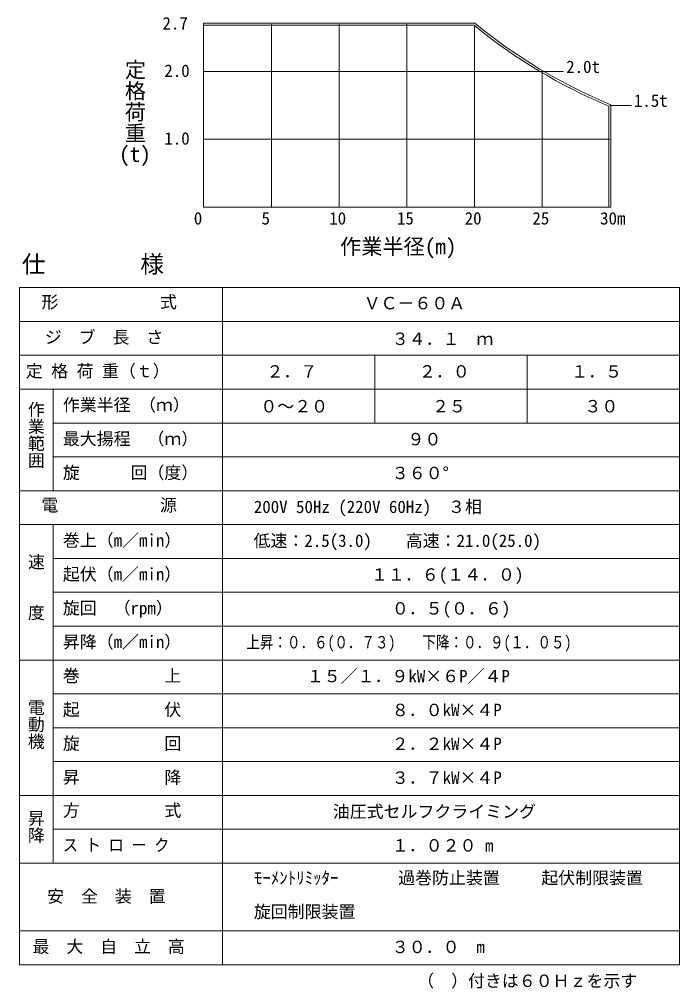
# Model space of a CAD drawing. Units: millimetres, scale not verified. Extents: x -26175 to 26208, y -37496 to 41075.
# Drawn here: x 2808 to 26208, y -37496 to -3140 of the extents above; entities that cross this region are included whole.
import ezdxf
from ezdxf.enums import TextEntityAlignment as Align

# ---------------------------------------------------------------- set-up
doc = ezdxf.new("R2010")
doc.units = ezdxf.units.MM
doc.header["$LTSCALE"] = 80
doc.layers.add('0-3_05 寸法', color=7, linetype='Continuous', lineweight=18)
doc.styles.add('@ＭＳ ゴシック', font='')
doc.styles.add('ＭＳ ゴシック', font='')
doc.styles.get('@ＭＳ ゴシック').set_extended_font_data('@MS Gothic')
doc.styles.get('ＭＳ ゴシック').set_extended_font_data('MS Gothic')

msp = doc.modelspace()

# ---------------------------------------------------------------- linework, layer by layer
at = {"layer": '0-3_05 寸法'}
for p, q in [((9338.02, -3275.58), (18950.91, -3275.58)), ((9338.02, -3275.58), (9338.02, -9791.57)), ((9338.02, -3347.58), (18925.13, -3347.58)), ((11738.02, -3311.58), (11738.02, -9791.57)), ((14138.02, -3311.58), (14138.02, -9791.57)), ((16538.02, -3311.58), (16538.02, -9791.57)), ((18938.01, -3358.13), (18938.01, -9791.57)), ((9338.02, -4991.57), (21338.01, -4991.57)), ((9338.02, -7391.57), (9338.02, -4991.57)), ((21338.01, -4991.57), (21338.01, -9791.57)), ((21338.01, -4991.57), (22098.01, -4991.57)), ((23774.01, -9791.57), (23774.01, -6167.52)), ((23702.01, -9791.57), (23702.01, -6215.59)), ((23738.01, -6191.57), (24498.01, -6191.57)), ((9338.02, -7391.57), (23738.01, -7391.57)), ((9338.02, -9791.57), (23774.01, -9791.57)), ((2807.9, -12648.39), (2807.9, -36648.39)), ((2807.9, -12648.39), (26207.9, -12648.39)), ((10007.9, -12648.39), (10007.9, -36648.39)), ((26207.9, -12648.39), (26207.9, -36648.39)), ((2807.9, -13848.39), (26207.9, -13848.39)), ((2807.9, -15048.39), (26207.9, -15048.39)), ((15407.9, -15048.39), (15407.9, -17448.39)), ((20807.9, -15048.39), (20807.9, -17448.39)), ((2807.9, -16248.39), (26207.9, -16248.39)), ((4007.9, -16248.39), (4007.9, -19848.39)), ((4007.9, -17448.39), (26207.9, -17448.39)), ((4007.9, -18648.39), (26207.9, -18648.39)), ((2807.9, -19848.39), (26207.9, -19848.39)), ((2807.9, -21048.39), (26207.9, -21048.39)), ((4007.9, -21048.39), (4007.9, -33048.39)), ((4007.9, -22248.39), (26207.9, -22248.39)), ((4007.9, -23448.39), (26207.9, -23448.39)), ((4007.9, -24648.39), (26207.9, -24648.39)), ((2807.9, -25848.39), (26207.9, -25848.39)), ((4007.9, -27048.39), (26207.9, -27048.39)), ((4007.9, -28248.39), (26207.9, -28248.39)), ((4007.9, -29448.39), (26207.9, -29448.39)), ((2807.9, -30648.39), (26207.9, -30648.39)), ((4007.9, -31848.39), (26207.9, -31848.39)), ((2807.9, -33048.39), (26207.9, -33048.39)), ((2807.9, -35448.39), (26207.9, -35448.39)), ((2807.9, -36648.39), (26207.9, -36648.39))]:
    msp.add_line(p, q, dxfattribs=at)
for radius, start, end in [(19134.47, 230.64788, 247.39121), (19062.47, 230.57056, 247.53544)]:
    msp.add_arc((31058.01, 11448.42), radius, start, end, dxfattribs=at)

# ---------------------------------------------------------------- texts
at = {"layer": '0-3_05 寸法', "style": 'ＭＳ ゴシック'}
for s, height, p in [('2.7', 439.9, (7879.27, -3632.22)), ('2.0', 439.9, (7944.94, -5312.22)), ('2.0t', 439.9, (22187.68, -5172.79)), ('1.5t', 439.9, (24587.68, -6372.79)), ('1.0', 439.9, (7944.94, -7712.22)), ('(t)', 549.9, (6341.22, -8358.22)), ('0', 439.9, (8989.92, -10543.48)), ('5', 439.9, (11389.92, -10543.48)), ('10', 439.9, (13789.92, -10543.48)), ('15', 439.9, (16189.91, -10543.48)), ('20', 439.9, (18589.91, -10543.48)), ('25', 439.9, (20989.91, -10543.48)), ('30m', 439.9, (23389.91, -10543.48)), ('作業半径(m)', 549.9, (14174.68, -11631.73)), ('仕\u3000\u3000\u3000\u3000様', 615.8, (2893.93, -12309.17)), ('形\u3000\u3000\u3000\u3000\u3000\u3000式', 439.9, (3589.13, -13509.17)), ('ＶＣ－６０Ａ', 439.9, (15009, -13549.89)), ('ジ\u3000ブ\u3000長\u3000さ', 439.9, (3707.88, -14756.98)), ('３４．１\u3000ｍ', 439.9, (16007.9, -14815.78)), ('定 格 荷 重（ｔ）', 439.9, (3036.56, -15956.98)), ('２．７', 439.9, (11567.9, -15970.31)), ('２．０', 439.9, (16967.9, -15970.31)), ('１．５', 439.9, (22367.9, -15970.31)), ('作業半径 （ｍ）', 439.9, (4347.46, -17156.98)), ('０～２０', 439.9, (11348.08, -17203.56)), ('２５', 439.9, (17435.13, -17203.56)), ('３０', 439.9, (22835.13, -17203.56)), ('最大揚程\u3000（ｍ）', 439.9, (4347.46, -18356.98)), ('９０', 439.9, (16563.58, -18370.31)), ('旋\u3000\u3000\u3000回（度）', 439.9, (4347.46, -19556.98)), ('３６０°', 439.9, (16007.9, -19570.31)), ('電\u3000\u3000\u3000\u3000\u3000\u3000源', 439.9, (3589.13, -20709.17)), ('200V 50Hz (220V 60Hz)\u3000３相', 439.9, (11117.22, -20770.31)), ('巻上（m／min）', 439.9, (4347.46, -21956.98)), ('低速：2.5(3.0)\u3000\u3000高速：21.0(25.0)', 439.9, (11107.88, -21970.31)), ('起伏（m／min）', 439.9, (4347.46, -23156.98)), ('１１．６(１４．０)', 439.9, (15271.56, -23170.31)), ('旋回\u3000（rpm）', 439.9, (4347.46, -24356.98)), ('０．５(０．６)', 439.9, (16007.9, -24370.31)), ('昇降（m／min）', 439.9, (4347.46, -25556.98)), ('巻\u3000\u3000\u3000\u3000\u3000上', 439.9, (4347.46, -26756.98)), ('１５／１．９kW×６P／４P', 439.9, (12994.66, -26770.31)), ('起\u3000\u3000\u3000\u3000\u3000伏', 439.9, (4347.46, -27956.98)), ('８．０kW×４P', 439.9, (16007.9, -27970.31)), ('旋\u3000\u3000\u3000\u3000\u3000回', 439.9, (4347.46, -29156.98)), ('２．２kW×４P', 439.9, (16007.9, -29170.31)), ('昇\u3000\u3000\u3000\u3000\u3000降', 439.9, (4347.46, -30356.98)), ('３．７kW×４P', 439.9, (16007.9, -30370.31)), ('方\u3000\u3000\u3000\u3000\u3000式', 439.9, (4347.46, -31528.6)), ('油圧式セルフクライミング', 439.9, (13917.22, -31569.97)), ('１．０２０ m', 439.9, (16007.9, -32770.31)), ('ﾓｰﾒﾝﾄﾘﾐｯﾀｰ', 439.9, (11117.22, -33920.52)), ('過巻防止装置', 439.9, (16234.47, -33920.52)), ('起伏制限装置', 439.9, (21307.6, -33920.52)), ('安\u3000全\u3000装\u3000置', 439.9, (3790.53, -34575.21)), ('旋回制限装置', 439.9, (11117.22, -35120.52)), ('最\u3000大\u3000自\u3000立\u3000高', 439.9, (3273.24, -36356.98)), ('３０．０\u3000m', 439.9, (16007.9, -36370.31)), ('（\u3000）付きは６０Ｈｚを示す', 439.9, (16907.9, -37570.31))]:
    msp.add_text(s, height=height, dxfattribs=at).set_placement(p, align=Align.BOTTOM_LEFT)
at = {"layer": '0-3_05 寸法', "style": '@ＭＳ ゴシック'}
for s, height, p in [('定格荷重', 549.9, (6469.17, -4541.95)), ('作業範囲', 439.9, (3048.05, -16664.17)), ('速\u3000\u3000度', 439.9, (3048.05, -22063.39)), ('電動機', 439.9, (3048.05, -27227.82)), ('昇降', 439.9, (3048.05, -31153.82))]:
    msp.add_text(s, height=height, rotation=270, dxfattribs=at).set_placement(p, align=Align.BOTTOM_LEFT)
at = {"layer": '0-3_05 寸法', "style": 'ＭＳ ゴシック'}
for s, width, p in [('上昇：０．６(０．７３)\u3000\u3000下降：０．９(１．０５)', 0.8, (10851.82, -25570.31)), ('ス ト ロ ー ク', 0.9, (4347.46, -32756.98))]:
    msp.add_text(s, height=439.9, dxfattribs=dict(at, width=width)).set_placement(p, align=Align.BOTTOM_LEFT)

doc.saveas('drawing.dxf')
